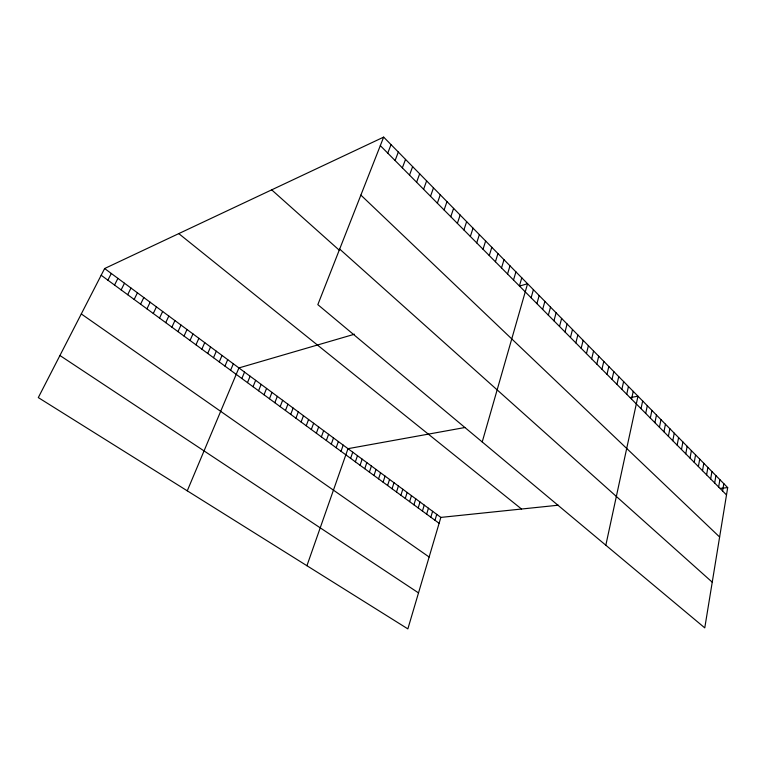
<?xml version="1.0" encoding="UTF-8"?>
<svg xmlns="http://www.w3.org/2000/svg" width="766" height="766" viewBox="0 0 766 766"><rect width="100%" height="100%" fill="white"/><g stroke="black" fill="none" stroke-linecap="round" stroke-linejoin="round"><path stroke-width="1.15" d="M727.7 487.616L704.768 627.871L317.833 304.638L383.661 137.114L727.7 487.616L720.289 488.382M722.597 490.977L723.813 483.652M718.652 487.004L719.887 479.65M714.668 482.982L715.923 475.619M710.657 478.932L711.93 471.55M706.597 474.843L707.889 467.432M702.508 470.717L703.82 463.286M698.381 466.551L699.712 459.102M694.216 462.348L695.566 454.88M690.013 458.097L691.392 450.619M685.762 453.817L687.159 446.319M681.481 449.498L682.899 441.972M677.154 445.132L678.599 437.587M672.787 440.728L674.252 433.163M668.383 436.275L669.867 428.701M663.93 431.785L665.443 424.192M659.44 427.256L660.972 419.634M654.901 422.679L656.462 415.038M650.324 418.054L651.904 410.394M645.69 413.381L647.308 405.712M641.027 408.671L642.664 400.972M605.829 545.22L637.973 396.194L630.332 397.583M631.538 399.105L633.233 391.369M626.732 394.251L628.446 386.495M621.868 389.348L623.62 381.573M616.965 384.398L618.737 376.604M612.005 379.39L613.805 371.577M606.998 374.335L608.826 366.502M601.932 369.231L603.8 361.38M596.819 364.08L598.715 356.2M591.658 358.861L593.583 350.972M586.44 353.595L588.393 345.686M581.164 348.281L583.146 340.343M575.841 342.9L577.851 334.953M570.459 337.471L572.499 329.495M565.011 331.975L567.099 323.989M559.515 326.431L561.631 318.417M553.952 320.82L556.106 312.796M548.341 315.152L550.524 307.109M542.663 309.426L544.875 301.354M536.918 303.633L539.168 295.542M531.116 297.773L533.404 289.663M482.216 441.953L527.573 283.726L519.779 286.005M519.415 285.967L521.78 277.819M558.309 505.206L440.852 517.404L407.857 628.886L38.3 397.592L104.626 268.531L383.661 137.114M513.517 280.011L515.92 271.853M507.552 273.998L509.993 265.812M434.983 520.258L436.744 514.359M430.827 517.213L432.608 511.305M426.643 514.139L428.443 508.222M501.519 267.918L504.009 259.712M495.43 261.761L497.948 253.546M422.43 511.046L424.249 505.11M418.188 507.935L420.017 501.979M413.908 504.794L415.766 498.829M489.263 255.547L491.829 247.303M409.609 501.634L411.476 495.659M483.03 249.256L485.634 240.993M405.262 498.446L407.158 492.461M400.896 495.238L402.801 489.244M396.491 492.011L398.425 485.998M476.72 242.889L479.372 234.616M392.058 488.756L394.002 482.724M470.343 236.455L473.043 228.163M387.586 485.472L389.559 479.439M383.086 482.168L385.078 476.117M463.899 229.953L466.638 221.642M378.557 478.846L380.558 472.775M457.369 223.366L460.155 215.045M373.99 475.485L376.01 469.414M369.384 472.105L371.433 466.015M364.74 468.706L366.818 462.607M450.772 216.711L453.606 208.362M444.098 209.97L446.98 201.611M360.068 465.278L362.165 459.16M355.367 461.821L357.473 455.693M437.348 203.162L440.268 194.775M350.617 458.336L352.753 452.199M306.927 565.72L347.994 448.675L464.866 427.524M430.511 196.268L433.489 187.871M341.014 451.289L343.197 445.123M336.159 447.727L338.371 441.542M331.266 444.136L333.497 437.941M423.598 189.288L426.624 180.872M326.335 440.517L328.595 434.312M321.366 436.869L323.645 430.645M416.599 182.222L419.672 173.796M409.513 175.079L412.644 166.634M316.358 433.192L318.656 426.959M311.312 429.487L313.639 423.244M402.351 167.85L405.53 159.385M306.228 425.752L308.574 419.49M301.095 421.989L303.47 415.718M295.925 418.188L298.328 411.907M395.093 160.534L398.33 152.051M290.716 414.368L293.139 408.067M387.749 153.123L391.043 144.63M285.459 410.509L287.911 404.199M280.165 406.622L282.644 400.302M274.831 402.705L277.33 396.367M269.45 398.76L271.978 392.403M264.021 394.777L266.578 388.41M258.554 390.756L261.139 384.379M253.039 386.715L255.653 380.319M247.475 382.627L250.118 376.221M241.864 378.509L244.536 372.094M187.268 490.824L238.915 367.929L354.495 334.215M230.604 370.246L233.333 363.802M224.955 366.1L227.713 359.637M219.248 361.916L222.044 355.443M213.503 357.693L216.328 351.211M207.71 353.442L210.564 346.941M201.86 349.152L204.752 342.641M195.972 344.824L198.882 338.304M190.025 340.458L192.975 333.928M184.031 336.063L187.009 329.514M177.98 331.621L180.996 325.062M171.881 327.149L174.935 320.571M165.734 322.63L168.817 316.042M159.529 318.082L162.651 311.475M153.277 313.486L156.427 306.869M146.957 308.851L150.146 302.225M140.59 304.179L143.816 297.543M134.165 299.458L137.43 292.813M127.683 294.709L130.986 288.045M121.143 289.902L124.485 283.228M114.546 285.067L117.916 278.374M107.891 280.174L111.3 273.472M59.93 355.501L418.514 592.903M81.292 313.945L429.132 557.016M101.169 275.243L439.11 523.293M104.626 268.531L440.852 517.404M178.775 233.611L521.531 509.026M271.681 189.853L339.549 250.453M339.664 249.074L712.236 582.179M360.872 195.1L719.619 537.014M380.319 145.626L726.503 494.922"/></g></svg>
